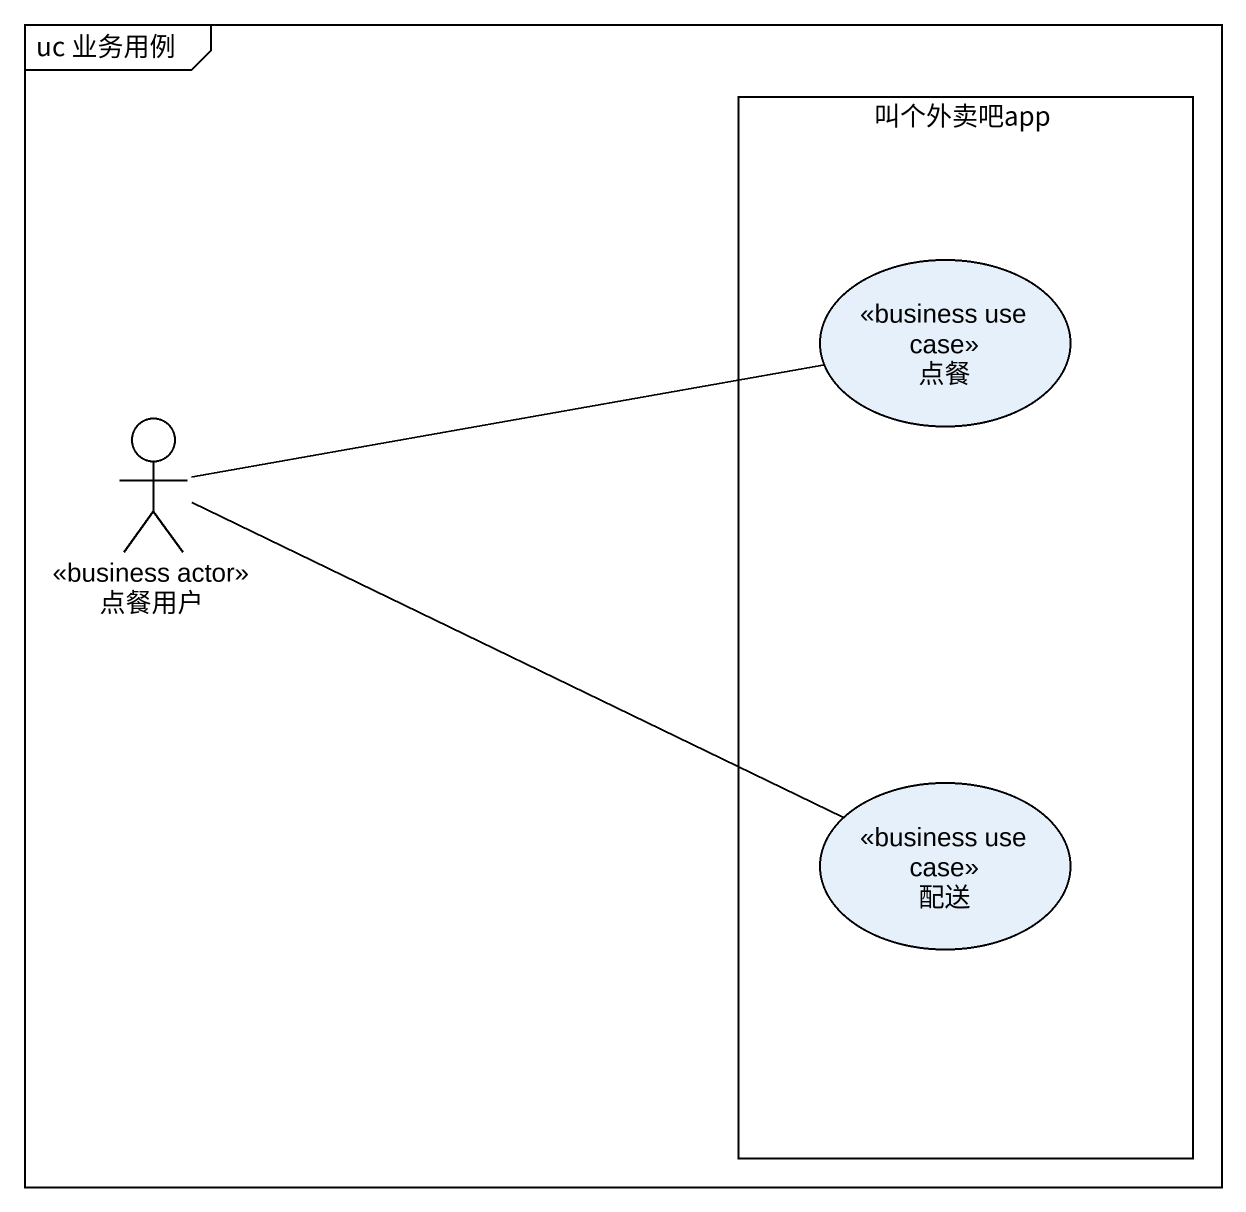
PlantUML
@startuml
mainframe uc 业务用例
rectangle 叫个外卖吧app {
  usecase 点餐 <<business use case>>
  usecase 配送 <<business use case>>
}
actor 点餐用户 <<business actor>>
点餐用户 -right- 点餐
点餐用户 -right- 配送
@enduml
